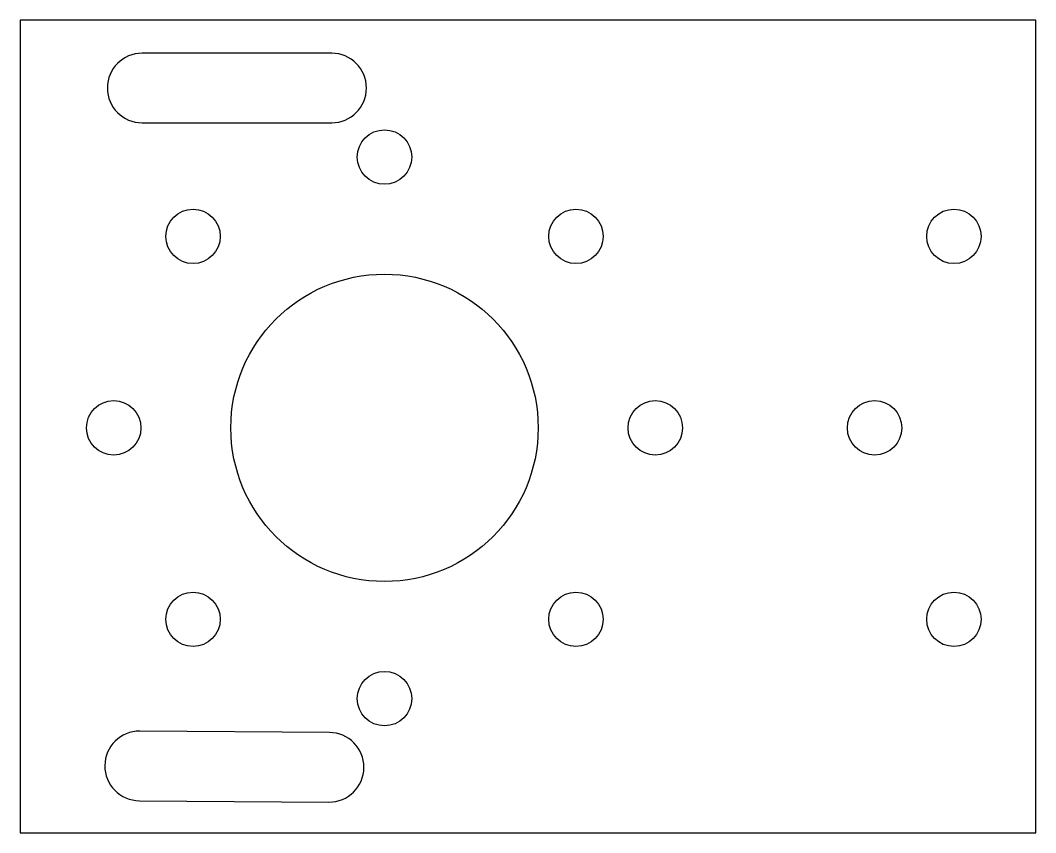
# Model space of a CAD drawing. Header units: inches. Extents: x -2.75 to 1, y -3 to 0.
import ezdxf

# ---------------------------------------------------------------- set-up
doc = ezdxf.new("R2010")
doc.units = ezdxf.units.IN
doc.layers.get('0').update_dxf_attribs({"linetype": 'CONTINUOUS'})

msp = doc.modelspace()

# ---------------------------------------------------------------- linework, layer by layer
msp.add_lwpolyline([(1, 0), (-2.75, 0), (-2.75, -3), (1, -3)], close=True)
for points in [[(-2.3, -0.1215, 1), (-2.3, -0.3785), (-1.6, -0.3785, 1), (-1.6, -0.1215)], [(-2.3084, -2.6248, 1), (-2.3103, -2.8818), (-1.6103, -2.887, 1), (-1.6084, -2.63)]]:
    msp.add_lwpolyline(points, format="xyb", close=True)
for centre, radius in [((-1.405, -0.505), 0.1005), ((-2.1121, -0.7979), 0.1005), ((-0.6979, -0.7979), 0.1005), ((0.6979, -0.7979), 0.1005), ((-1.405, -1.505), 0.5675), ((-2.405, -1.505), 0.1005), ((-0.405, -1.505), 0.1005), ((0.405, -1.505), 0.1005), ((-2.1121, -2.2121), 0.1005), ((-0.6979, -2.2121), 0.1005), ((0.6979, -2.2121), 0.1005), ((-1.405, -2.505), 0.1005)]:
    msp.add_circle(centre, radius)

doc.saveas('drawing.dxf')
